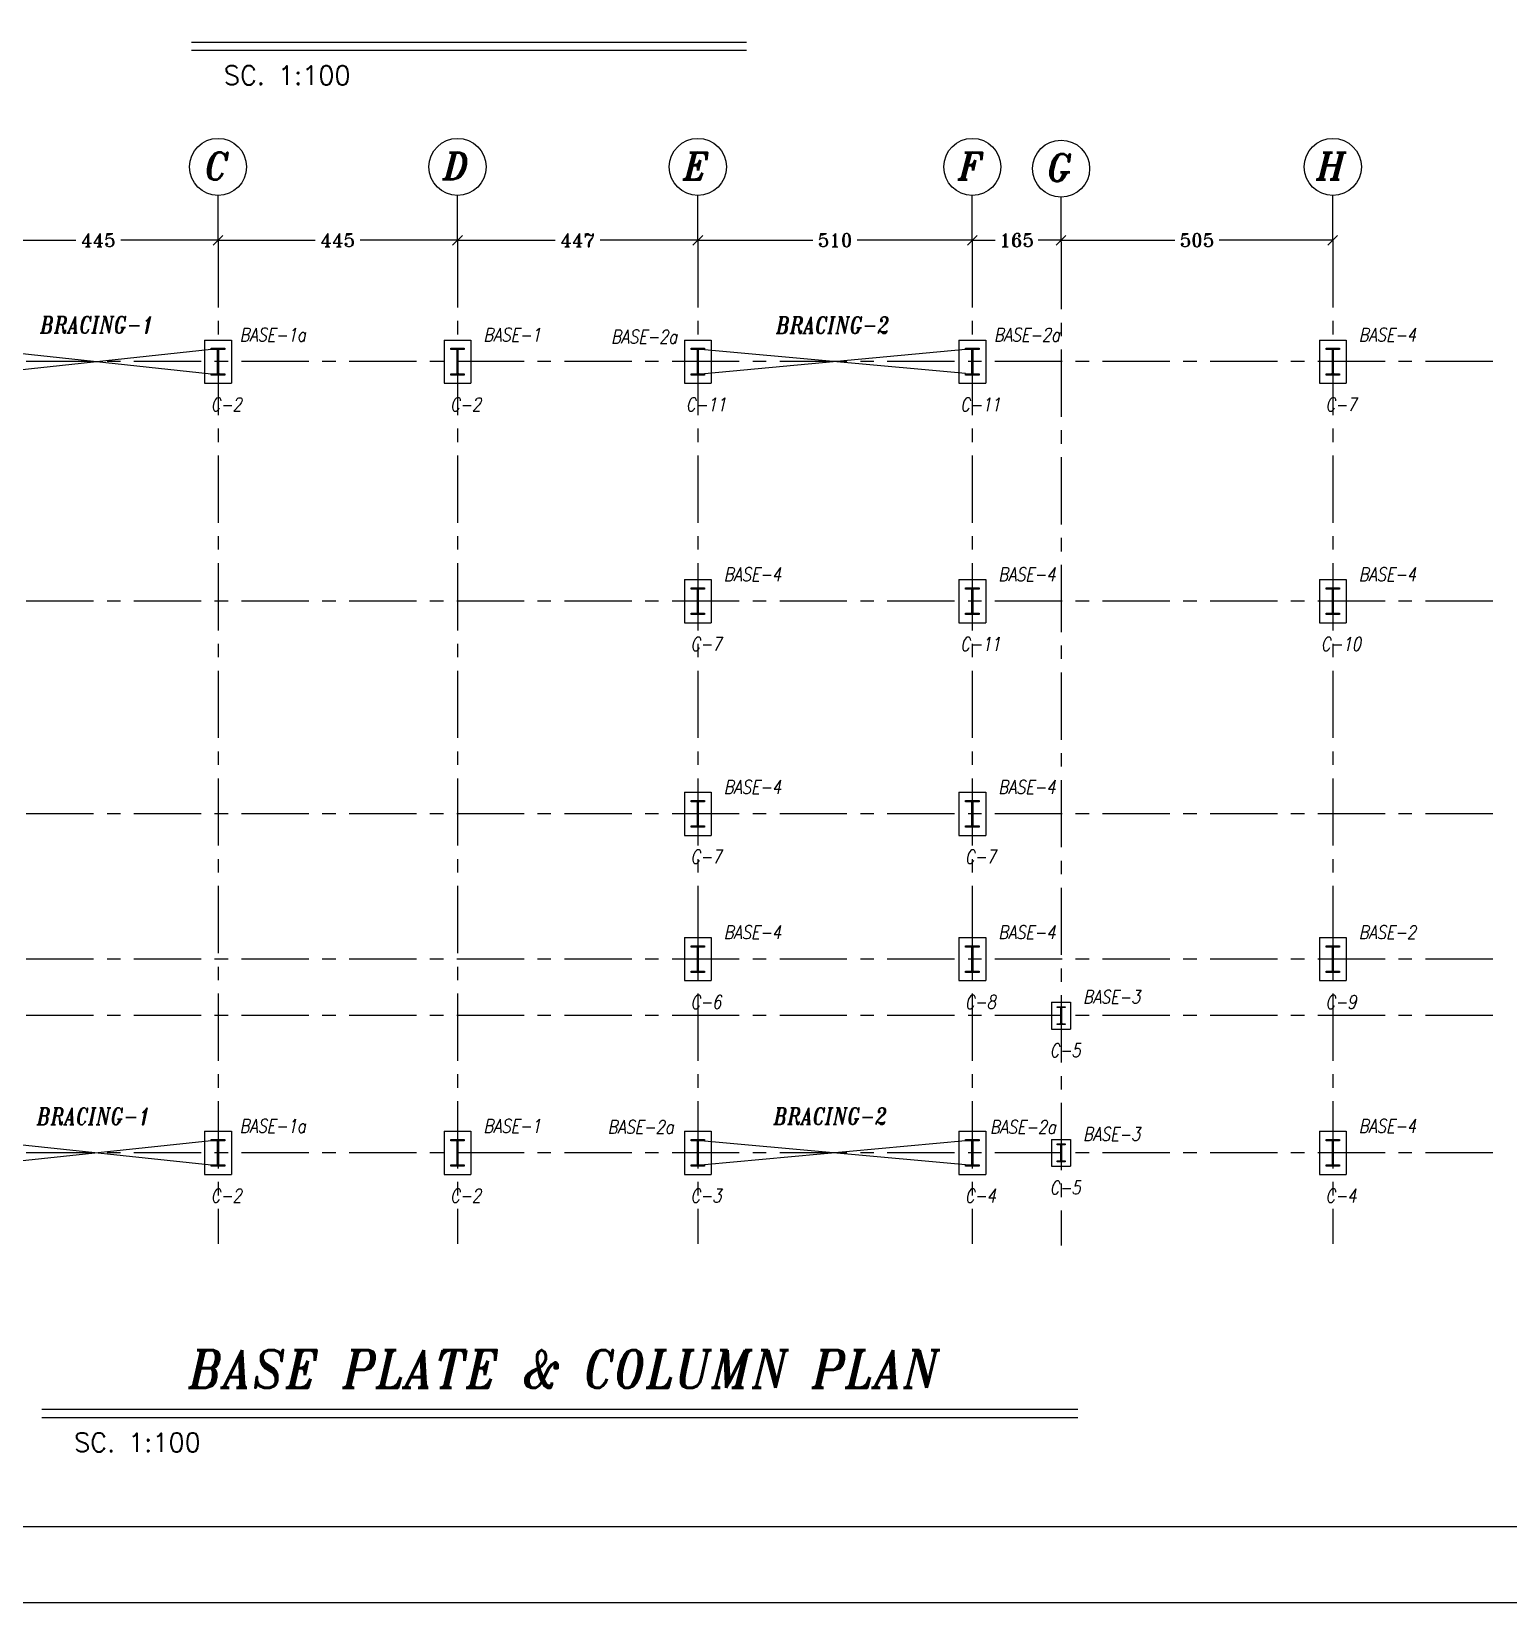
# Model space of a CAD drawing. Header units: inches. Extents: x 1387 to 2676, y -3005 to -2136.
# Drawn here: x 2513.84 to 2541.29, y -2345.12 to -2315.92 of the extents above; entities that cross this region are included whole.
import ezdxf
from ezdxf.enums import TextEntityAlignment as Align

# ---------------------------------------------------------------- set-up
doc = ezdxf.new("R2010")
doc.units = ezdxf.units.IN
doc.header["$MEASUREMENT"] = 0
doc.linetypes.add('CENTER', pattern=[2, 1.25, -0.25, 0.25, -0.25])
doc.linetypes.add('DASHDOTX2', pattern=[2, 1, -0.5, 0, -0.5])
for name, color, linetype in [('1', 1, 'Continuous'), ('3G', 3, 'Continuous'), ('4', 4, 'Continuous'), ('4C', 4, 'Continuous'), ('6M', 6, 'Continuous'), ('Ax', 1, 'DASHDOTX2'), ('AXE', 1, 'CENTER'), ('DIM', 8, 'Continuous'), ('lateral brace', 5, 'Continuous'), ('Layer4', 118, 'Continuous'), ('text1', 255, 'Continuous')]:
    doc.layers.add(name, color=color, linetype=linetype)
doc.styles.add('ITALICT', font='italict')
doc.styles.add('ROMANS', font='ROMANS')
doc.styles.add('ROMANT', font='romant')
doc.dimstyles.new('1-100r', dxfattribs={"dimscale": 0, "dimtxt": 0.25, "dimasz": 0.18, "dimexe": 0.18, "dimexo": 0.0625, "dimgap": 0.09, "dimtad": 0, "dimdec": 0, "dimlfac": 100, "dimzin": 0, "dimdsep": 46, "dimtxsty": 'ROMANT', "dimblk": 'OBLIQUE', "dimcen": 0.09, "dimclrd": 1, "dimclre": 1, "dimclrt": 2, "dimadec": 0, "dimazin": 0, "dimtfac": 1, "dimtdec": 0, "dimtofl": 0, "dimtmove": 2, "dimatfit": 3, "dimldrblk": 'OBLIQUE', "dimfxl": 0.18, "dimtolj": 1, "dimtzin": 0, "dimarcsym": 0})

# ---------------------------------------------------------------- blocks, each defined once
blk = doc.blocks.new('_Oblique')
at = {"color": 0, "linetype": 'ByBlock', "lineweight": -2}
blk.add_line((-0.5, -0.5), (0.5, 0.5), dxfattribs=at)
blk = doc.blocks.new('*D204')
at = {"layer": 'Defpoints', "color": 0, "ltscale": 0.05, "transparency": 16777216}
for p in [(2512.856, -2319.801), (2517.306, -2319.801), (2517.306, -2319.801)]:
    blk.add_point(p, dxfattribs=at)
at = {"layer": 'Layer4', "color": 1, "lineweight": -2, "ltscale": 0.05, "transparency": 16777216}
for p, q in [((2512.856, -2319.739), (2512.856, -2319.621)), ((2512.856, -2319.801), (2514.664, -2319.801)), ((2517.306, -2319.801), (2515.499, -2319.801)), ((2517.306, -2319.739), (2517.306, -2319.621))]:
    blk.add_line(p, q, dxfattribs=at)
at = {"layer": 'Layer4', "color": 1, "lineweight": -2, "ltscale": 0.05, "transparency": 16777216, "xscale": 0.18, "yscale": 0.18, "zscale": 0.18, "rotation": 180}
blk.add_blockref('_Oblique', (2512.856, -2319.801), dxfattribs=at)
at = {"layer": 'Layer4', "color": 1, "lineweight": -2, "ltscale": 0.05, "transparency": 16777216, "xscale": 0.18, "yscale": 0.18, "zscale": 0.18}
blk.add_blockref('_Oblique', (2517.306, -2319.801), dxfattribs=at)
at = {"layer": 'Layer4', "color": 2, "ltscale": 0.05, "transparency": 16777216, "insert": (2515.081, -2319.801), "char_height": 0.25, "attachment_point": 5, "style": 'ROMANT'}
blk.add_mtext('\\A1;445', dxfattribs=at)
blk = doc.blocks.new('*D205')
at = {"layer": 'Defpoints', "color": 0, "ltscale": 0.05, "transparency": 16777216}
for p in [(2517.306, -2319.801), (2521.756, -2319.801), (2521.756, -2319.801)]:
    blk.add_point(p, dxfattribs=at)
at = {"layer": 'Layer4', "color": 1, "lineweight": -2, "ltscale": 0.05, "transparency": 16777216}
for p, q in [((2517.306, -2319.739), (2517.306, -2319.621)), ((2517.306, -2319.801), (2519.114, -2319.801)), ((2521.756, -2319.801), (2519.949, -2319.801)), ((2521.756, -2319.739), (2521.756, -2319.621))]:
    blk.add_line(p, q, dxfattribs=at)
at = {"layer": 'Layer4', "color": 1, "lineweight": -2, "ltscale": 0.05, "transparency": 16777216, "xscale": 0.18, "yscale": 0.18, "zscale": 0.18, "rotation": 180}
blk.add_blockref('_Oblique', (2517.306, -2319.801), dxfattribs=at)
at = {"layer": 'Layer4', "color": 1, "lineweight": -2, "ltscale": 0.05, "transparency": 16777216, "xscale": 0.18, "yscale": 0.18, "zscale": 0.18}
blk.add_blockref('_Oblique', (2521.756, -2319.801), dxfattribs=at)
at = {"layer": 'Layer4', "color": 2, "ltscale": 0.05, "transparency": 16777216, "insert": (2519.531, -2319.801), "char_height": 0.25, "attachment_point": 5, "style": 'ROMANT'}
blk.add_mtext('\\A1;445', dxfattribs=at)
blk = doc.blocks.new('*D206')
at = {"layer": 'Defpoints', "color": 0, "ltscale": 0.05, "transparency": 16777216}
for p in [(2521.756, -2319.801), (2526.222, -2319.801), (2526.222, -2319.801)]:
    blk.add_point(p, dxfattribs=at)
at = {"layer": 'Layer4', "color": 1, "lineweight": -2, "ltscale": 0.05, "transparency": 16777216}
for p, q in [((2521.756, -2319.739), (2521.756, -2319.621)), ((2521.756, -2319.801), (2523.572, -2319.801)), ((2526.222, -2319.801), (2524.407, -2319.801)), ((2526.222, -2319.739), (2526.222, -2319.621))]:
    blk.add_line(p, q, dxfattribs=at)
at = {"layer": 'Layer4', "color": 1, "lineweight": -2, "ltscale": 0.05, "transparency": 16777216, "xscale": 0.18, "yscale": 0.18, "zscale": 0.18, "rotation": 180}
blk.add_blockref('_Oblique', (2521.756, -2319.801), dxfattribs=at)
at = {"layer": 'Layer4', "color": 1, "lineweight": -2, "ltscale": 0.05, "transparency": 16777216, "xscale": 0.18, "yscale": 0.18, "zscale": 0.18}
blk.add_blockref('_Oblique', (2526.222, -2319.801), dxfattribs=at)
at = {"layer": 'Layer4', "color": 2, "ltscale": 0.05, "transparency": 16777216, "insert": (2523.989, -2319.801), "char_height": 0.25, "attachment_point": 5, "style": 'ROMANT'}
blk.add_mtext('\\A1;447', dxfattribs=at)
blk = doc.blocks.new('*D201')
at = {"layer": 'Defpoints', "color": 0, "ltscale": 0.05, "transparency": 16777216}
for p in [(2526.222, -2319.801), (2531.322, -2319.801), (2531.322, -2319.801)]:
    blk.add_point(p, dxfattribs=at)
at = {"layer": 'Layer4', "color": 1, "lineweight": -2, "ltscale": 0.05, "transparency": 16777216}
for p, q in [((2526.222, -2319.739), (2526.222, -2319.621)), ((2526.222, -2319.801), (2528.361, -2319.801)), ((2531.322, -2319.801), (2529.184, -2319.801)), ((2531.322, -2319.739), (2531.322, -2319.621))]:
    blk.add_line(p, q, dxfattribs=at)
at = {"layer": 'Layer4', "color": 1, "lineweight": -2, "ltscale": 0.05, "transparency": 16777216, "xscale": 0.18, "yscale": 0.18, "zscale": 0.18, "rotation": 180}
blk.add_blockref('_Oblique', (2526.222, -2319.801), dxfattribs=at)
at = {"layer": 'Layer4', "color": 1, "lineweight": -2, "ltscale": 0.05, "transparency": 16777216, "xscale": 0.18, "yscale": 0.18, "zscale": 0.18}
blk.add_blockref('_Oblique', (2531.322, -2319.801), dxfattribs=at)
at = {"layer": 'Layer4', "color": 2, "ltscale": 0.05, "transparency": 16777216, "insert": (2528.772, -2319.801), "char_height": 0.25, "attachment_point": 5, "style": 'ROMANT'}
blk.add_mtext('\\A1;510', dxfattribs=at)
blk = doc.blocks.new('*D207')
at = {"layer": 'Defpoints', "color": 0, "ltscale": 0.05, "transparency": 16777216}
for p in [(2532.972, -2319.801), (2538.022, -2319.801), (2538.022, -2319.801)]:
    blk.add_point(p, dxfattribs=at)
at = {"layer": 'Layer4', "color": 1, "lineweight": -2, "ltscale": 0.05, "transparency": 16777216}
for p, q in [((2532.972, -2319.739), (2532.972, -2319.621)), ((2532.972, -2319.801), (2535.086, -2319.801)), ((2538.022, -2319.801), (2535.909, -2319.801)), ((2538.022, -2319.739), (2538.022, -2319.621))]:
    blk.add_line(p, q, dxfattribs=at)
at = {"layer": 'Layer4', "color": 1, "lineweight": -2, "ltscale": 0.05, "transparency": 16777216, "xscale": 0.18, "yscale": 0.18, "zscale": 0.18, "rotation": 180}
blk.add_blockref('_Oblique', (2532.972, -2319.801), dxfattribs=at)
at = {"layer": 'Layer4', "color": 1, "lineweight": -2, "ltscale": 0.05, "transparency": 16777216, "xscale": 0.18, "yscale": 0.18, "zscale": 0.18}
blk.add_blockref('_Oblique', (2538.022, -2319.801), dxfattribs=at)
at = {"layer": 'Layer4', "color": 2, "ltscale": 0.05, "transparency": 16777216, "insert": (2535.497, -2319.801), "char_height": 0.25, "attachment_point": 5, "style": 'ROMANT'}
blk.add_mtext('\\A1;505', dxfattribs=at)
blk = doc.blocks.new('*D200')
at = {"layer": 'Defpoints', "color": 0, "ltscale": 0.05, "transparency": 16777216}
for p in [(2531.322, -2319.801), (2531.322, -2319.801), (2532.972, -2319.833)]:
    blk.add_point(p, dxfattribs=at)
at = {"layer": 'Layer4', "color": 1, "lineweight": -2, "ltscale": 0.05, "transparency": 16777216}
for p, q in [((2531.322, -2319.739), (2531.322, -2319.621)), ((2531.322, -2319.801), (2531.748, -2319.801)), ((2532.972, -2319.801), (2532.547, -2319.801)), ((2532.972, -2319.771), (2532.972, -2319.621))]:
    blk.add_line(p, q, dxfattribs=at)
at = {"layer": 'Layer4', "color": 1, "lineweight": -2, "ltscale": 0.05, "transparency": 16777216, "xscale": 0.18, "yscale": 0.18, "zscale": 0.18, "rotation": 180}
blk.add_blockref('_Oblique', (2531.322, -2319.801), dxfattribs=at)
at = {"layer": 'Layer4', "color": 1, "lineweight": -2, "ltscale": 0.05, "transparency": 16777216, "xscale": 0.18, "yscale": 0.18, "zscale": 0.18}
blk.add_blockref('_Oblique', (2532.972, -2319.801), dxfattribs=at)
at = {"layer": 'Layer4', "color": 2, "ltscale": 0.05, "transparency": 16777216, "insert": (2532.147, -2319.801), "char_height": 0.25, "attachment_point": 5, "style": 'ROMANT'}
blk.add_mtext('\\A1;165', dxfattribs=at)

msp = doc.modelspace()

# ---------------------------------------------------------------- hatches: boundary and pattern name
for points in [[(2517.298874, -2321.831237), (2517.287398, -2321.831237, 0.414414444), (2517.298874, -2321.842722)], [(2517.313874, -2321.831237), (2517.32535, -2321.831237, -0.414414444), (2517.313874, -2321.842722)], [(2521.748874, -2321.831237), (2521.737398, -2321.831237, 0.414414444), (2521.748874, -2321.842722)], [(2521.763874, -2321.831237), (2521.77535, -2321.831237, -0.414414444), (2521.763874, -2321.842722)], [(2526.214876, -2321.831237), (2526.2034, -2321.831237, 0.414414444), (2526.214876, -2321.842722)], [(2526.229876, -2321.831237), (2526.241352, -2321.831237, -0.414414444), (2526.229876, -2321.842722)], [(2531.314876, -2321.831237), (2531.3034, -2321.831237, 0.414414444), (2531.314876, -2321.842722)], [(2531.329876, -2321.831237), (2531.341352, -2321.831237, -0.414414444), (2531.329876, -2321.842722)], [(2538.014876, -2321.831237), (2538.0034, -2321.831237, 0.414414444), (2538.014876, -2321.842722)], [(2538.029876, -2321.831237), (2538.041352, -2321.831237, -0.414414444), (2538.029876, -2321.842722)], [(2517.298874, -2322.281277), (2517.287398, -2322.281277, -0.414414444), (2517.298874, -2322.269793)], [(2517.313874, -2322.281277), (2517.32535, -2322.281277, 0.414414444), (2517.313874, -2322.269793)], [(2521.748874, -2322.281277), (2521.737398, -2322.281277, -0.414414444), (2521.748874, -2322.269793)], [(2521.763874, -2322.281277), (2521.77535, -2322.281277, 0.414414444), (2521.763874, -2322.269793)], [(2526.214876, -2322.281277), (2526.2034, -2322.281277, -0.414414444), (2526.214876, -2322.269793)], [(2526.229876, -2322.281277), (2526.241352, -2322.281277, 0.414414444), (2526.229876, -2322.269793)], [(2531.314876, -2322.281277), (2531.3034, -2322.281277, -0.414414444), (2531.314876, -2322.269793)], [(2531.329876, -2322.281277), (2531.341352, -2322.281277, 0.414414444), (2531.329876, -2322.269793)], [(2538.014876, -2322.281277), (2538.0034, -2322.281277, -0.414414444), (2538.014876, -2322.269793)], [(2538.029876, -2322.281277), (2538.041352, -2322.281277, 0.414414444), (2538.029876, -2322.269793)], [(2526.214876, -2326.283596), (2526.2034, -2326.283596, 0.414414444), (2526.214876, -2326.29508)], [(2526.229876, -2326.283596), (2526.241352, -2326.283596, -0.414414444), (2526.229876, -2326.29508)], [(2531.314876, -2326.283596), (2531.3034, -2326.283596, 0.414414444), (2531.314876, -2326.29508)], [(2531.329876, -2326.283596), (2531.341352, -2326.283596, -0.414414444), (2531.329876, -2326.29508)], [(2538.014876, -2326.283596), (2538.0034, -2326.283596, 0.414414444), (2538.014876, -2326.29508)], [(2538.029876, -2326.283596), (2538.041352, -2326.283596, -0.414414444), (2538.029876, -2326.29508)], [(2526.214876, -2326.733635), (2526.2034, -2326.733635, -0.414414444), (2526.214876, -2326.722151)], [(2526.229876, -2326.733635), (2526.241352, -2326.733635, 0.414414444), (2526.229876, -2326.722151)], [(2531.314876, -2326.733635), (2531.3034, -2326.733635, -0.414414444), (2531.314876, -2326.722151)], [(2531.329876, -2326.733635), (2531.341352, -2326.733635, 0.414414444), (2531.329876, -2326.722151)], [(2538.014876, -2326.733635), (2538.0034, -2326.733635, -0.414414444), (2538.014876, -2326.722151)], [(2538.029876, -2326.733635), (2538.041352, -2326.733635, 0.414414444), (2538.029876, -2326.722151)], [(2526.214876, -2330.235954), (2526.2034, -2330.235954, 0.414414444), (2526.214876, -2330.247438)], [(2526.229876, -2330.235954), (2526.241352, -2330.235954, -0.414414444), (2526.229876, -2330.247438)], [(2531.314876, -2330.235954), (2531.3034, -2330.235954, 0.414414444), (2531.314876, -2330.247438)], [(2531.329876, -2330.235954), (2531.341352, -2330.235954, -0.414414444), (2531.329876, -2330.247438)], [(2526.214876, -2330.685994), (2526.2034, -2330.685994, -0.414414444), (2526.214876, -2330.67451)], [(2526.229876, -2330.685994), (2526.241352, -2330.685994, 0.414414444), (2526.229876, -2330.67451)], [(2531.314876, -2330.685994), (2531.3034, -2330.685994, -0.414414444), (2531.314876, -2330.67451)], [(2531.329876, -2330.685994), (2531.341352, -2330.685994, 0.414414444), (2531.329876, -2330.67451)], [(2526.214876, -2332.935954), (2526.2034, -2332.935954, 0.414414444), (2526.214876, -2332.947438)], [(2526.229876, -2332.935954), (2526.241352, -2332.935954, -0.414414444), (2526.229876, -2332.947438)], [(2531.314876, -2332.935954), (2531.3034, -2332.935954, 0.414414444), (2531.314876, -2332.947438)], [(2531.329876, -2332.935954), (2531.341352, -2332.935954, -0.414414444), (2531.329876, -2332.947438)], [(2538.014876, -2332.935954), (2538.0034, -2332.935954, 0.414414444), (2538.014876, -2332.947438)], [(2538.029876, -2332.935954), (2538.041352, -2332.935954, -0.414414444), (2538.029876, -2332.947438)], [(2526.214876, -2333.385994), (2526.2034, -2333.385994, -0.414414444), (2526.214876, -2333.37451)], [(2526.229876, -2333.385994), (2526.241352, -2333.385994, 0.414414444), (2526.229876, -2333.37451)], [(2531.314876, -2333.385994), (2531.3034, -2333.385994, -0.414414444), (2531.314876, -2333.37451)], [(2531.329876, -2333.385994), (2531.341352, -2333.385994, 0.414414444), (2531.329876, -2333.37451)], [(2538.014876, -2333.385994), (2538.0034, -2333.385994, -0.414414444), (2538.014876, -2333.37451)], [(2538.029876, -2333.385994), (2538.041352, -2333.385994, 0.414414444), (2538.029876, -2333.37451)], [(2532.964876, -2334.060954), (2532.9534, -2334.060954, 0.414414444), (2532.964876, -2334.072438)], [(2532.979876, -2334.060954), (2532.991352, -2334.060954, -0.414414444), (2532.979876, -2334.072438)], [(2532.964876, -2334.360994), (2532.9534, -2334.360994, -0.414414444), (2532.964876, -2334.34951)], [(2532.979876, -2334.360994), (2532.991352, -2334.360994, 0.414414444), (2532.979876, -2334.34951)], [(2517.298874, -2336.535954), (2517.287398, -2336.535954, 0.414414444), (2517.298874, -2336.547438)], [(2517.313874, -2336.535954), (2517.32535, -2336.535954, -0.414414444), (2517.313874, -2336.547438)], [(2521.748874, -2336.535954), (2521.737398, -2336.535954, 0.414414444), (2521.748874, -2336.547438)], [(2521.763874, -2336.535954), (2521.77535, -2336.535954, -0.414414444), (2521.763874, -2336.547438)], [(2526.214876, -2336.535954), (2526.2034, -2336.535954, 0.414414444), (2526.214876, -2336.547438)], [(2526.229876, -2336.535954), (2526.241352, -2336.535954, -0.414414444), (2526.229876, -2336.547438)], [(2531.314876, -2336.535954), (2531.3034, -2336.535954, 0.414414444), (2531.314876, -2336.547438)], [(2531.329876, -2336.535954), (2531.341352, -2336.535954, -0.414414444), (2531.329876, -2336.547438)], [(2532.964876, -2336.610954), (2532.9534, -2336.610954, 0.414414444), (2532.964876, -2336.622438)], [(2532.979876, -2336.610954), (2532.991352, -2336.610954, -0.414414444), (2532.979876, -2336.622438)], [(2538.014876, -2336.535954), (2538.0034, -2336.535954, 0.414414444), (2538.014876, -2336.547438)], [(2538.029876, -2336.535954), (2538.041352, -2336.535954, -0.414414444), (2538.029876, -2336.547438)], [(2517.298874, -2336.985994), (2517.287398, -2336.985994, -0.414414444), (2517.298874, -2336.97451)], [(2517.313874, -2336.985994), (2517.32535, -2336.985994, 0.414414444), (2517.313874, -2336.97451)], [(2521.748874, -2336.985994), (2521.737398, -2336.985994, -0.414414444), (2521.748874, -2336.97451)], [(2521.763874, -2336.985994), (2521.77535, -2336.985994, 0.414414444), (2521.763874, -2336.97451)], [(2526.214876, -2336.985994), (2526.2034, -2336.985994, -0.414414444), (2526.214876, -2336.97451)], [(2526.229876, -2336.985994), (2526.241352, -2336.985994, 0.414414444), (2526.229876, -2336.97451)], [(2531.314876, -2336.985994), (2531.3034, -2336.985994, -0.414414444), (2531.314876, -2336.97451)], [(2531.329876, -2336.985994), (2531.341352, -2336.985994, 0.414414444), (2531.329876, -2336.97451)], [(2532.964876, -2336.910994), (2532.9534, -2336.910994, -0.414414444), (2532.964876, -2336.89951)], [(2532.979876, -2336.910994), (2532.991352, -2336.910994, 0.414414444), (2532.979876, -2336.89951)], [(2538.014876, -2336.985994), (2538.0034, -2336.985994, -0.414414444), (2538.014876, -2336.97451)], [(2538.029876, -2336.985994), (2538.041352, -2336.985994, 0.414414444), (2538.029876, -2336.97451)]]:
    msp.add_hatch(color=1).paths.add_polyline_path(points)

# ---------------------------------------------------------------- linework, layer by layer
at = {"layer": '1'}
msp.add_lwpolyline([(2501.376004, -2343.703033), (2582.644355, -2343.703033), (2582.644355, -2287.070036), (2501.376004, -2287.070036)], close=True, dxfattribs=at)
for centre in [(2517.306374, -2318.438575), (2521.756374, -2318.438575), (2526.222376, -2318.438575), (2531.322376, -2318.438575), (2532.972376, -2318.470231), (2538.022376, -2318.438575)]:
    msp.add_circle(centre, 0.53, dxfattribs=at)
at = {"layer": '3G', "linetype": 'ByBlock'}
for p, q in [((2516.814559, -2316.270435, 0), (2527.123848, -2316.270435, 0)), ((2514.030457, -2341.676637, 0), (2533.284485, -2341.676637, 0))]:
    msp.add_line(p, q, dxfattribs=at)
at = {"layer": '3G'}
for p, q in [((2516.82738, -2316.270435, 0), (2527.123848, -2316.270435, 0)), ((2517.056374, -2321.656237), (2517.056374, -2322.456237)), ((2517.056374, -2321.656237), (2517.556374, -2321.656237)), ((2517.556374, -2321.656237), (2517.556374, -2322.456237)), ((2521.506374, -2321.656237), (2521.506374, -2322.456237)), ((2521.506374, -2321.656237), (2522.006374, -2321.656237)), ((2522.006374, -2321.656237), (2522.006374, -2322.456237)), ((2525.972376, -2321.656237), (2525.972376, -2322.456237)), ((2525.972376, -2321.656237), (2526.472376, -2321.656237)), ((2526.472376, -2321.656237), (2526.472376, -2322.456237)), ((2531.072376, -2321.656237), (2531.072376, -2322.456237)), ((2531.072376, -2321.656237), (2531.572376, -2321.656237)), ((2531.572376, -2321.656237), (2531.572376, -2322.456237)), ((2537.772376, -2321.656237), (2537.772376, -2322.456237)), ((2537.772376, -2321.656237), (2538.272376, -2321.656237)), ((2538.272376, -2321.656237), (2538.272376, -2322.456237)), ((2517.056374, -2322.456237), (2517.556374, -2322.456237)), ((2521.506374, -2322.456237), (2522.006374, -2322.456237)), ((2525.972376, -2322.456237), (2526.472376, -2322.456237)), ((2531.072376, -2322.456237), (2531.572376, -2322.456237)), ((2537.772376, -2322.456237), (2538.272376, -2322.456237)), ((2525.972376, -2326.108596), (2525.972376, -2326.908596)), ((2525.972376, -2326.108596), (2526.472376, -2326.108596)), ((2526.472376, -2326.108596), (2526.472376, -2326.908596)), ((2531.072376, -2326.108596), (2531.072376, -2326.908596)), ((2531.072376, -2326.108596), (2531.572376, -2326.108596)), ((2531.572376, -2326.108596), (2531.572376, -2326.908596)), ((2537.772376, -2326.108596), (2537.772376, -2326.908596)), ((2537.772376, -2326.108596), (2538.272376, -2326.108596)), ((2538.272376, -2326.108596), (2538.272376, -2326.908596)), ((2525.972376, -2326.908596), (2526.472376, -2326.908596)), ((2531.072376, -2326.908596), (2531.572376, -2326.908596)), ((2537.772376, -2326.908596), (2538.272376, -2326.908596)), ((2525.972376, -2330.060954), (2525.972376, -2330.860954)), ((2525.972376, -2330.060954), (2526.472376, -2330.060954)), ((2526.472376, -2330.060954), (2526.472376, -2330.860954)), ((2531.072376, -2330.060954), (2531.072376, -2330.860954)), ((2531.072376, -2330.060954), (2531.572376, -2330.060954)), ((2531.572376, -2330.060954), (2531.572376, -2330.860954)), ((2525.972376, -2330.860954), (2526.472376, -2330.860954)), ((2531.072376, -2330.860954), (2531.572376, -2330.860954)), ((2525.972376, -2332.760954), (2525.972376, -2333.560954)), ((2525.972376, -2332.760954), (2526.472376, -2332.760954)), ((2526.472376, -2332.760954), (2526.472376, -2333.560954)), ((2531.072376, -2332.760954), (2531.072376, -2333.560954)), ((2531.072376, -2332.760954), (2531.572376, -2332.760954)), ((2531.572376, -2332.760954), (2531.572376, -2333.560954)), ((2537.772376, -2332.760954), (2537.772376, -2333.560954)), ((2537.772376, -2332.760954), (2538.272376, -2332.760954)), ((2538.272376, -2332.760954), (2538.272376, -2333.560954)), ((2525.972376, -2333.560954), (2526.472376, -2333.560954)), ((2531.072376, -2333.560954), (2531.572376, -2333.560954)), ((2537.772376, -2333.560954), (2538.272376, -2333.560954)), ((2532.797376, -2333.960954), (2532.797376, -2334.460954)), ((2532.797376, -2333.960954), (2533.147376, -2333.960954)), ((2533.147376, -2333.960954), (2533.147376, -2334.460954)), ((2532.797376, -2334.460954), (2533.147376, -2334.460954)), ((2517.056374, -2336.360954), (2517.056374, -2337.160954)), ((2517.056374, -2336.360954), (2517.556374, -2336.360954)), ((2517.556374, -2336.360954), (2517.556374, -2337.160954)), ((2521.506374, -2336.360954), (2521.506374, -2337.160954)), ((2521.506374, -2336.360954), (2522.006374, -2336.360954)), ((2522.006374, -2336.360954), (2522.006374, -2337.160954)), ((2525.972376, -2336.360954), (2525.972376, -2337.160954)), ((2525.972376, -2336.360954), (2526.472376, -2336.360954)), ((2526.472376, -2336.360954), (2526.472376, -2337.160954)), ((2531.072376, -2336.360954), (2531.072376, -2337.160954)), ((2531.072376, -2336.360954), (2531.572376, -2336.360954)), ((2531.572376, -2336.360954), (2531.572376, -2337.160954)), ((2537.772376, -2336.360954), (2537.772376, -2337.160954)), ((2537.772376, -2336.360954), (2538.272376, -2336.360954)), ((2538.272376, -2336.360954), (2538.272376, -2337.160954)), ((2532.797376, -2336.510954), (2532.797376, -2337.010954)), ((2532.797376, -2336.510954), (2533.147376, -2336.510954)), ((2533.147376, -2336.510954), (2533.147376, -2337.010954)), ((2532.797376, -2337.010954), (2533.147376, -2337.010954)), ((2517.056374, -2337.160954), (2517.556374, -2337.160954)), ((2521.506374, -2337.160954), (2522.006374, -2337.160954)), ((2525.972376, -2337.160954), (2526.472376, -2337.160954)), ((2531.072376, -2337.160954), (2531.572376, -2337.160954)), ((2537.772376, -2337.160954), (2538.272376, -2337.160954)), ((2514.043278, -2341.676637, 0), (2533.284485, -2341.676637, 0))]:
    msp.add_line(p, q, dxfattribs=at)
for points in [[(2517.181374, -2322.306237), (2517.181374, -2322.281237), (2517.298874, -2322.281237), (2517.298874, -2321.831237), (2517.181374, -2321.831237), (2517.181374, -2321.806237), (2517.431374, -2321.806237), (2517.431374, -2321.831237), (2517.313874, -2321.831237), (2517.313874, -2322.281237), (2517.431374, -2322.281237), (2517.431374, -2322.306237)], [(2521.631374, -2322.306237), (2521.631374, -2322.281237), (2521.748874, -2322.281237), (2521.748874, -2321.831237), (2521.631374, -2321.831237), (2521.631374, -2321.806237), (2521.881374, -2321.806237), (2521.881374, -2321.831237), (2521.763874, -2321.831237), (2521.763874, -2322.281237), (2521.881374, -2322.281237), (2521.881374, -2322.306237)], [(2526.097376, -2322.306237), (2526.097376, -2322.281237), (2526.214876, -2322.281237), (2526.214876, -2321.831237), (2526.097376, -2321.831237), (2526.097376, -2321.806237), (2526.347376, -2321.806237), (2526.347376, -2321.831237), (2526.229876, -2321.831237), (2526.229876, -2322.281237), (2526.347376, -2322.281237), (2526.347376, -2322.306237)], [(2531.197376, -2322.306237), (2531.197376, -2322.281237), (2531.314876, -2322.281237), (2531.314876, -2321.831237), (2531.197376, -2321.831237), (2531.197376, -2321.806237), (2531.447376, -2321.806237), (2531.447376, -2321.831237), (2531.329876, -2321.831237), (2531.329876, -2322.281237), (2531.447376, -2322.281237), (2531.447376, -2322.306237)], [(2537.897376, -2322.306237), (2537.897376, -2322.281237), (2538.014876, -2322.281237), (2538.014876, -2321.831237), (2537.897376, -2321.831237), (2537.897376, -2321.806237), (2538.147376, -2321.806237), (2538.147376, -2321.831237), (2538.029876, -2321.831237), (2538.029876, -2322.281237), (2538.147376, -2322.281237), (2538.147376, -2322.306237)], [(2526.097376, -2326.758596), (2526.097376, -2326.733596), (2526.214876, -2326.733596), (2526.214876, -2326.283596), (2526.097376, -2326.283596), (2526.097376, -2326.258596), (2526.347376, -2326.258596), (2526.347376, -2326.283596), (2526.229876, -2326.283596), (2526.229876, -2326.733596), (2526.347376, -2326.733596), (2526.347376, -2326.758596)], [(2531.197376, -2326.758596), (2531.197376, -2326.733596), (2531.314876, -2326.733596), (2531.314876, -2326.283596), (2531.197376, -2326.283596), (2531.197376, -2326.258596), (2531.447376, -2326.258596), (2531.447376, -2326.283596), (2531.329876, -2326.283596), (2531.329876, -2326.733596), (2531.447376, -2326.733596), (2531.447376, -2326.758596)], [(2537.897376, -2326.758596), (2537.897376, -2326.733596), (2538.014876, -2326.733596), (2538.014876, -2326.283596), (2537.897376, -2326.283596), (2537.897376, -2326.258596), (2538.147376, -2326.258596), (2538.147376, -2326.283596), (2538.029876, -2326.283596), (2538.029876, -2326.733596), (2538.147376, -2326.733596), (2538.147376, -2326.758596)], [(2526.097376, -2330.710954), (2526.097376, -2330.685954), (2526.214876, -2330.685954), (2526.214876, -2330.235954), (2526.097376, -2330.235954), (2526.097376, -2330.210954), (2526.347376, -2330.210954), (2526.347376, -2330.235954), (2526.229876, -2330.235954), (2526.229876, -2330.685954), (2526.347376, -2330.685954), (2526.347376, -2330.710954)], [(2531.197376, -2330.710954), (2531.197376, -2330.685954), (2531.314876, -2330.685954), (2531.314876, -2330.235954), (2531.197376, -2330.235954), (2531.197376, -2330.210954), (2531.447376, -2330.210954), (2531.447376, -2330.235954), (2531.329876, -2330.235954), (2531.329876, -2330.685954), (2531.447376, -2330.685954), (2531.447376, -2330.710954)], [(2526.097376, -2333.410954), (2526.097376, -2333.385954), (2526.214876, -2333.385954), (2526.214876, -2332.935954), (2526.097376, -2332.935954), (2526.097376, -2332.910954), (2526.347376, -2332.910954), (2526.347376, -2332.935954), (2526.229876, -2332.935954), (2526.229876, -2333.385954), (2526.347376, -2333.385954), (2526.347376, -2333.410954)], [(2531.197376, -2333.410954), (2531.197376, -2333.385954), (2531.314876, -2333.385954), (2531.314876, -2332.935954), (2531.197376, -2332.935954), (2531.197376, -2332.910954), (2531.447376, -2332.910954), (2531.447376, -2332.935954), (2531.329876, -2332.935954), (2531.329876, -2333.385954), (2531.447376, -2333.385954), (2531.447376, -2333.410954)], [(2537.897376, -2333.410954), (2537.897376, -2333.385954), (2538.014876, -2333.385954), (2538.014876, -2332.935954), (2537.897376, -2332.935954), (2537.897376, -2332.910954), (2538.147376, -2332.910954), (2538.147376, -2332.935954), (2538.029876, -2332.935954), (2538.029876, -2333.385954), (2538.147376, -2333.385954), (2538.147376, -2333.410954)], [(2532.897376, -2334.375954), (2532.897376, -2334.360954), (2532.964876, -2334.360954), (2532.964876, -2334.060954), (2532.897376, -2334.060954), (2532.897376, -2334.045954), (2533.047376, -2334.045954), (2533.047376, -2334.060954), (2532.979876, -2334.060954), (2532.979876, -2334.360954), (2533.047376, -2334.360954), (2533.047376, -2334.375954)], [(2517.181374, -2337.010954), (2517.181374, -2336.985954), (2517.298874, -2336.985954), (2517.298874, -2336.535954), (2517.181374, -2336.535954), (2517.181374, -2336.510954), (2517.431374, -2336.510954), (2517.431374, -2336.535954), (2517.313874, -2336.535954), (2517.313874, -2336.985954), (2517.431374, -2336.985954), (2517.431374, -2337.010954)], [(2521.631374, -2337.010954), (2521.631374, -2336.985954), (2521.748874, -2336.985954), (2521.748874, -2336.535954), (2521.631374, -2336.535954), (2521.631374, -2336.510954), (2521.881374, -2336.510954), (2521.881374, -2336.535954), (2521.763874, -2336.535954), (2521.763874, -2336.985954), (2521.881374, -2336.985954), (2521.881374, -2337.010954)], [(2526.097376, -2337.010954), (2526.097376, -2336.985954), (2526.214876, -2336.985954), (2526.214876, -2336.535954), (2526.097376, -2336.535954), (2526.097376, -2336.510954), (2526.347376, -2336.510954), (2526.347376, -2336.535954), (2526.229876, -2336.535954), (2526.229876, -2336.985954), (2526.347376, -2336.985954), (2526.347376, -2337.010954)], [(2531.197376, -2337.010954), (2531.197376, -2336.985954), (2531.314876, -2336.985954), (2531.314876, -2336.535954), (2531.197376, -2336.535954), (2531.197376, -2336.510954), (2531.447376, -2336.510954), (2531.447376, -2336.535954), (2531.329876, -2336.535954), (2531.329876, -2336.985954), (2531.447376, -2336.985954), (2531.447376, -2337.010954)], [(2532.897376, -2336.925954), (2532.897376, -2336.910954), (2532.964876, -2336.910954), (2532.964876, -2336.610954), (2532.897376, -2336.610954), (2532.897376, -2336.595954), (2533.047376, -2336.595954), (2533.047376, -2336.610954), (2532.979876, -2336.610954), (2532.979876, -2336.910954), (2533.047376, -2336.910954), (2533.047376, -2336.925954)], [(2537.897376, -2337.010954), (2537.897376, -2336.985954), (2538.014876, -2336.985954), (2538.014876, -2336.535954), (2537.897376, -2336.535954), (2537.897376, -2336.510954), (2538.147376, -2336.510954), (2538.147376, -2336.535954), (2538.029876, -2336.535954), (2538.029876, -2336.985954), (2538.147376, -2336.985954), (2538.147376, -2337.010954)]]:
    msp.add_lwpolyline(points, close=True, dxfattribs=at)
for centre, start, end in [((2517.298874, -2321.831245), 180.1579269, 270.1579269), ((2517.313874, -2321.831245), 269.8420731, 359.8420731), ((2517.313874, -2321.831245), 269.8420731, 359.8420731), ((2521.748874, -2321.831245), 180.1579269, 270.1579269), ((2521.763874, -2321.831245), 269.8420731, 359.8420731), ((2521.763874, -2321.831245), 269.8420731, 359.8420731), ((2526.214876, -2321.831245), 180.1579269, 270.1579269), ((2526.229876, -2321.831245), 269.8420731, 359.8420731), ((2526.229876, -2321.831245), 269.8420731, 359.8420731), ((2531.314876, -2321.831245), 180.1579269, 270.1579269), ((2531.329876, -2321.831245), 269.8420731, 359.8420731), ((2531.329876, -2321.831245), 269.8420731, 359.8420731), ((2538.014876, -2321.831245), 180.1579269, 270.1579269), ((2538.029876, -2321.831245), 269.8420731, 359.8420731), ((2538.029876, -2321.831245), 269.8420731, 359.8420731), ((2517.298874, -2322.281269), 89.8420731, 179.8420731), ((2517.298874, -2322.281269), 89.8420731, 179.8420731), ((2517.313874, -2322.281269), 0.1579269, 90.1579269), ((2517.313874, -2322.281269), 0.1579269, 90.1579269), ((2517.313874, -2322.281269), 0.1579269, 90.1579269), ((2521.748874, -2322.281269), 89.8420731, 179.8420731), ((2521.748874, -2322.281269), 89.8420731, 179.8420731), ((2521.763874, -2322.281269), 0.1579269, 90.1579269), ((2521.763874, -2322.281269), 0.1579269, 90.1579269), ((2521.763874, -2322.281269), 0.1579269, 90.1579269), ((2526.214876, -2322.281269), 89.8420731, 179.8420731), ((2526.214876, -2322.281269), 89.8420731, 179.8420731), ((2526.229876, -2322.281269), 0.1579269, 90.1579269), ((2526.229876, -2322.281269), 0.1579269, 90.1579269), ((2526.229876, -2322.281269), 0.1579269, 90.1579269), ((2531.314876, -2322.281269), 89.8420731, 179.8420731), ((2531.314876, -2322.281269), 89.8420731, 179.8420731), ((2531.329876, -2322.281269), 0.1579269, 90.1579269), ((2531.329876, -2322.281269), 0.1579269, 90.1579269), ((2531.329876, -2322.281269), 0.1579269, 90.1579269), ((2538.014876, -2322.281269), 89.8420731, 179.8420731), ((2538.014876, -2322.281269), 89.8420731, 179.8420731), ((2538.029876, -2322.281269), 0.1579269, 90.1579269), ((2538.029876, -2322.281269), 0.1579269, 90.1579269), ((2538.029876, -2322.281269), 0.1579269, 90.1579269), ((2526.214876, -2326.283604), 180.1579269, 270.1579269), ((2526.229876, -2326.283604), 269.8420731, 359.8420731), ((2526.229876, -2326.283604), 269.8420731, 359.8420731), ((2531.314876, -2326.283604), 180.1579269, 270.1579269), ((2531.329876, -2326.283604), 269.8420731, 359.8420731), ((2531.329876, -2326.283604), 269.8420731, 359.8420731), ((2538.014876, -2326.283604), 180.1579269, 270.1579269), ((2538.029876, -2326.283604), 269.8420731, 359.8420731), ((2538.029876, -2326.283604), 269.8420731, 359.8420731), ((2526.214876, -2326.733627), 89.8420731, 179.8420731), ((2526.214876, -2326.733627), 89.8420731, 179.8420731), ((2526.229876, -2326.733627), 0.1579269, 90.1579269), ((2526.229876, -2326.733627), 0.1579269, 90.1579269), ((2526.229876, -2326.733627), 0.1579269, 90.1579269), ((2531.314876, -2326.733627), 89.8420731, 179.8420731), ((2531.314876, -2326.733627), 89.8420731, 179.8420731), ((2531.329876, -2326.733627), 0.1579269, 90.1579269), ((2531.329876, -2326.733627), 0.1579269, 90.1579269), ((2531.329876, -2326.733627), 0.1579269, 90.1579269), ((2538.014876, -2326.733627), 89.8420731, 179.8420731), ((2538.014876, -2326.733627), 89.8420731, 179.8420731), ((2538.029876, -2326.733627), 0.1579269, 90.1579269), ((2538.029876, -2326.733627), 0.1579269, 90.1579269), ((2538.029876, -2326.733627), 0.1579269, 90.1579269), ((2526.214876, -2330.235962), 180.1579269, 270.1579269), ((2526.229876, -2330.235962), 269.8420731, 359.8420731), ((2526.229876, -2330.235962), 269.8420731, 359.8420731), ((2531.314876, -2330.235962), 180.1579269, 270.1579269), ((2531.329876, -2330.235962), 269.8420731, 359.8420731), ((2531.329876, -2330.235962), 269.8420731, 359.8420731), ((2526.214876, -2330.685986), 89.8420731, 179.8420731), ((2526.214876, -2330.685986), 89.8420731, 179.8420731), ((2526.229876, -2330.685986), 0.1579269, 90.1579269), ((2526.229876, -2330.685986), 0.1579269, 90.1579269), ((2526.229876, -2330.685986), 0.1579269, 90.1579269), ((2531.314876, -2330.685986), 89.8420731, 179.8420731), ((2531.314876, -2330.685986), 89.8420731, 179.8420731), ((2531.329876, -2330.685986), 0.1579269, 90.1579269), ((2531.329876, -2330.685986), 0.1579269, 90.1579269), ((2531.329876, -2330.685986), 0.1579269, 90.1579269), ((2526.214876, -2332.935962), 180.1579269, 270.1579269), ((2526.229876, -2332.935962), 269.8420731, 359.8420731), ((2526.229876, -2332.935962), 269.8420731, 359.8420731), ((2531.314876, -2332.935962), 180.1579269, 270.1579269), ((2531.329876, -2332.935962), 269.8420731, 359.8420731), ((2531.329876, -2332.935962), 269.8420731, 359.8420731), ((2538.014876, -2332.935962), 180.1579269, 270.1579269), ((2538.029876, -2332.935962), 269.8420731, 359.8420731), ((2538.029876, -2332.935962), 269.8420731, 359.8420731), ((2526.214876, -2333.385986), 89.8420731, 179.8420731), ((2526.214876, -2333.385986), 89.8420731, 179.8420731), ((2526.229876, -2333.385986), 0.1579269, 90.1579269), ((2526.229876, -2333.385986), 0.1579269, 90.1579269), ((2526.229876, -2333.385986), 0.1579269, 90.1579269), ((2531.314876, -2333.385986), 89.8420731, 179.8420731), ((2531.314876, -2333.385986), 89.8420731, 179.8420731), ((2531.329876, -2333.385986), 0.1579269, 90.1579269), ((2531.329876, -2333.385986), 0.1579269, 90.1579269), ((2531.329876, -2333.385986), 0.1579269, 90.1579269), ((2538.014876, -2333.385986), 89.8420731, 179.8420731), ((2538.014876, -2333.385986), 89.8420731, 179.8420731), ((2538.029876, -2333.385986), 0.1579269, 90.1579269), ((2538.029876, -2333.385986), 0.1579269, 90.1579269), ((2538.029876, -2333.385986), 0.1579269, 90.1579269), ((2532.964876, -2334.060962), 180.1579269, 270.1579269), ((2532.979876, -2334.060962), 269.8420731, 359.8420731), ((2532.979876, -2334.060962), 269.8420731, 359.8420731), ((2532.964876, -2334.360986), 89.8420731, 179.8420731), ((2532.964876, -2334.360986), 89.8420731, 179.8420731), ((2532.979876, -2334.360986), 0.1579269, 90.1579269), ((2532.979876, -2334.360986), 0.1579269, 90.1579269), ((2532.979876, -2334.360986), 0.1579269, 90.1579269), ((2517.298874, -2336.535962), 180.1579269, 270.1579269), ((2517.313874, -2336.535962), 269.8420731, 359.8420731), ((2517.313874, -2336.535962), 269.8420731, 359.8420731), ((2521.748874, -2336.535962), 180.1579269, 270.1579269), ((2521.763874, -2336.535962), 269.8420731, 359.8420731), ((2521.763874, -2336.535962), 269.8420731, 359.8420731), ((2526.214876, -2336.535962), 180.1579269, 270.1579269), ((2526.229876, -2336.535962), 269.8420731, 359.8420731), ((2526.229876, -2336.535962), 269.8420731, 359.8420731), ((2531.314876, -2336.535962), 180.1579269, 270.1579269), ((2531.329876, -2336.535962), 269.8420731, 359.8420731), ((2531.329876, -2336.535962), 269.8420731, 359.8420731), ((2532.964876, -2336.610962), 180.1579269, 270.1579269), ((2532.979876, -2336.610962), 269.8420731, 359.8420731), ((2532.979876, -2336.610962), 269.8420731, 359.8420731), ((2538.014876, -2336.535962), 180.1579269, 270.1579269), ((2538.029876, -2336.535962), 269.8420731, 359.8420731), ((2538.029876, -2336.535962), 269.8420731, 359.8420731), ((2517.298874, -2336.985986), 89.8420731, 179.8420731), ((2517.298874, -2336.985986), 89.8420731, 179.8420731), ((2517.313874, -2336.985986), 0.1579269, 90.1579269), ((2517.313874, -2336.985986), 0.1579269, 90.1579269), ((2517.313874, -2336.985986), 0.1579269, 90.1579269), ((2521.748874, -2336.985986), 89.8420731, 179.8420731), ((2521.748874, -2336.985986), 89.8420731, 179.8420731), ((2521.763874, -2336.985986), 0.1579269, 90.1579269), ((2521.763874, -2336.985986), 0.1579269, 90.1579269), ((2521.763874, -2336.985986), 0.1579269, 90.1579269), ((2526.214876, -2336.985986), 89.8420731, 179.8420731), ((2526.214876, -2336.985986), 89.8420731, 179.8420731), ((2526.229876, -2336.985986), 0.1579269, 90.1579269), ((2526.229876, -2336.985986), 0.1579269, 90.1579269), ((2526.229876, -2336.985986), 0.1579269, 90.1579269), ((2531.314876, -2336.985986), 89.8420731, 179.8420731), ((2531.314876, -2336.985986), 89.8420731, 179.8420731), ((2531.329876, -2336.985986), 0.1579269, 90.1579269), ((2531.329876, -2336.985986), 0.1579269, 90.1579269), ((2531.329876, -2336.985986), 0.1579269, 90.1579269), ((2532.964876, -2336.910986), 89.8420731, 179.8420731), ((2532.964876, -2336.910986), 89.8420731, 179.8420731), ((2532.979876, -2336.910986), 0.1579269, 90.1579269), ((2532.979876, -2336.910986), 0.1579269, 90.1579269), ((2532.979876, -2336.910986), 0.1579269, 90.1579269), ((2538.014876, -2336.985986), 89.8420731, 179.8420731), ((2538.014876, -2336.985986), 89.8420731, 179.8420731), ((2538.029876, -2336.985986), 0.1579269, 90.1579269), ((2538.029876, -2336.985986), 0.1579269, 90.1579269), ((2538.029876, -2336.985986), 0.1579269, 90.1579269)]:
    msp.add_arc(centre, 0.011476, start, end, dxfattribs=at)
at = {"layer": '4'}
for p, q in [((2512.981374, -2321.831237), (2517.181374, -2322.281237)), ((2517.181374, -2321.831237), (2512.981374, -2322.281237)), ((2526.347376, -2321.831237), (2531.197376, -2322.273132)), ((2531.197376, -2321.831237), (2526.347376, -2322.281237)), ((2512.981374, -2336.535954), (2517.181374, -2336.985954)), ((2517.181374, -2336.535954), (2512.981374, -2336.985954)), ((2526.347376, -2336.535954), (2531.197376, -2336.977849)), ((2531.197376, -2336.535954), (2526.347376, -2336.985954))]:
    msp.add_line(p, q, dxfattribs=at)
at = {"layer": '6M', "color": 4}
for p, q in [((2516.814559, -2316.119868, 0), (2527.123848, -2316.119868, 0)), ((2514.030457, -2341.52607, 0), (2533.284485, -2341.52607, 0))]:
    msp.add_line(p, q, dxfattribs=at)
at = {"layer": 'Ax', "linetype": 'Continuous'}
for p, q in [((2517.306374, -2319.801361), (2517.306374, -2318.968575)), ((2521.756374, -2319.801361), (2521.756374, -2318.968575)), ((2526.222376, -2319.801361), (2526.222376, -2318.968575)), ((2531.322376, -2319.801361), (2531.322376, -2318.968575)), ((2532.972376, -2319.833017), (2532.972376, -2319.000231)), ((2538.022376, -2319.801361), (2538.022376, -2318.968575))]:
    msp.add_line(p, q, dxfattribs=at)
at = {"layer": 'AXE'}
for p, q in [((2517.306374, -2319.801361), (2517.306374, -2338.453508)), ((2521.756374, -2319.801361), (2521.756374, -2338.453508)), ((2526.222376, -2319.801361), (2526.222376, -2338.453508)), ((2531.322376, -2319.801361), (2531.322376, -2338.453508)), ((2538.022376, -2319.801361), (2538.022376, -2338.453508)), ((2532.972376, -2319.833017), (2532.972376, -2338.485164)), ((2540.993182, -2322.056237), (2505.610781, -2322.056237)), ((2540.993182, -2326.508596), (2505.610781, -2326.508596)), ((2540.993182, -2330.460954), (2505.610781, -2330.460954)), ((2540.993182, -2333.160954), (2505.610781, -2333.160954)), ((2540.993182, -2334.210954), (2505.610781, -2334.210954)), ((2540.993182, -2336.760954), (2505.610781, -2336.760954))]:
    msp.add_line(p, q, dxfattribs=at)
at = {"layer": 'DIM'}
msp.add_lwpolyline([(2499.960179, -2345.118858), (2584.060179, -2345.118858), (2584.060179, -2285.654211), (2499.960179, -2285.654211)], close=True, dxfattribs=at)
at = {"layer": 'lateral brace'}
msp.add_lwpolyline([(2499.960179, -2345.118858), (2584.060179, -2345.118858), (2584.060179, -2285.654211), (2499.960179, -2285.654211)], close=True, dxfattribs=at)
at = {"layer": 'Layer4'}
msp.add_lwpolyline([(2584.060179, -2285.654211), (2499.960179, -2285.654211), (2499.960179, -2345.118858), (2584.060179, -2345.118858)], close=True, dxfattribs=at)

# ---------------------------------------------------------------- texts
at = {"layer": '3G', "style": 'ROMANS'}
for p in [(2517.413971, -2316.911223, 0), (2514.629869, -2342.317425, 0)]:
    msp.add_text('SC. 1:100', height=0.35, dxfattribs=at).set_placement(p)
at = {"layer": '4C', "style": 'ITALICT', "width": 0.8}
for s, height, p in [('BRACING-1', 0.3125, (2515.056972, -2321.372039)), ('BRACING-2', 0.3125, (2528.73113, -2321.37861)), ('BASE-1a', 0.25, (2518.31955, -2321.557021)), ('BASE-1', 0.25, (2522.76955, -2321.557021)), ('BASE-2a', 0.25, (2525.223796, -2321.592355)), ('BASE-2a', 0.25, (2532.335552, -2321.557021)), ('BASE-4', 0.25, (2539.035552, -2321.557021)), ('C-2', 0.25, (2517.45605, -2322.851881)), ('C-2', 0.25, (2521.90605, -2322.851881)), ('C-11', 0.25, (2526.372052, -2322.851881)), ('C-11', 0.25, (2531.472052, -2322.851881)), ('C-7', 0.25, (2538.172052, -2322.851881)), ('BASE-4', 0.25, (2527.235552, -2326.009379)), ('BASE-4', 0.25, (2532.335552, -2326.009379)), ('BASE-4', 0.25, (2539.035552, -2326.009379)), ('C-7', 0.25, (2526.372052, -2327.30424)), ('C-11', 0.25, (2531.472052, -2327.30424)), ('C-10', 0.25, (2538.172052, -2327.30424)), ('BASE-4', 0.25, (2527.235552, -2329.961738)), ('BASE-4', 0.25, (2532.335552, -2329.961738)), ('C-7', 0.25, (2526.372052, -2331.256598)), ('C-7', 0.25, (2531.472052, -2331.256598)), ('BASE-4', 0.25, (2527.235552, -2332.661738)), ('BASE-4', 0.25, (2532.335552, -2332.661738)), ('BASE-2', 0.25, (2539.035552, -2332.661738)), ('C-6', 0.25, (2526.372052, -2333.956598)), ('C-8', 0.25, (2531.472052, -2333.956598)), ('BASE-3', 0.25, (2533.910552, -2333.861738)), ('C-9', 0.25, (2538.172052, -2333.956598)), ('C-5', 0.25, (2533.047052, -2334.856598)), ('BRACING-1', 0.3125, (2514.995647, -2336.083327)), ('BASE-1a', 0.25, (2518.31955, -2336.261738)), ('BASE-1', 0.25, (2522.76955, -2336.261738)), ('BASE-2a', 0.25, (2525.157607, -2336.279208)), ('BRACING-2', 0.3125, (2528.686649, -2336.079274)), ('BASE-2a', 0.25, (2532.261104, -2336.279208)), ('BASE-4', 0.25, (2539.035552, -2336.261738)), ('BASE-3', 0.25, (2533.910552, -2336.411738)), ('C-5', 0.25, (2533.047052, -2337.406598)), ('C-2', 0.25, (2517.45605, -2337.556598)), ('C-2', 0.25, (2521.90605, -2337.556598)), ('C-3', 0.25, (2526.372052, -2337.556598)), ('C-4', 0.25, (2531.472052, -2337.556598)), ('C-4', 0.25, (2538.172052, -2337.556598))]:
    msp.add_text(s, height=height, dxfattribs=at).set_placement(p, align=Align.MIDDLE)
at = {"layer": '4C', "style": 'ITALICT', "width": 0.9}
msp.add_text('BASE PLATE & COLUMN PLAN', height=0.7, dxfattribs=at).set_placement((2516.758186, -2341.126903, 0))
at = {"layer": 'text1', "style": 'ITALICT'}
for s, p in [('C', (2517.276517, -2318.42035)), ('D', (2521.726517, -2318.42035)), ('E', (2526.192519, -2318.42035)), ('F', (2531.292519, -2318.42035)), ('G', (2532.942519, -2318.452007)), ('H', (2537.992519, -2318.42035))]:
    msp.add_text(s, height=0.5, dxfattribs=at).set_placement(p, align=Align.MIDDLE_CENTER)

# ---------------------------------------------------------------- dimensions: what is measured, and where the dimension line sits
at = {"layer": 'Layer4', "ltscale": 0.05}
for base, p1, p2, override, picture, middle in [((2517.306374, -2319.801361), (2512.856374, -2319.801361), (2517.306374, -2319.801361), {"dimscale": 1, "dimtmove": 1, "dimfxl": 0.3}, '*D204', (2515.081374, -2319.801361)), ((2521.756374, -2319.801361), (2517.306374, -2319.801361), (2521.756374, -2319.801361), {"dimscale": 1, "dimtmove": 1, "dimfxl": 0.3}, '*D205', (2519.531374, -2319.801361)), ((2526.222376, -2319.801361), (2521.756374, -2319.801361), (2526.222376, -2319.801361), {"dimscale": 1, "dimtmove": 1, "dimfxl": 0.3}, '*D206', (2523.989375, -2319.801361)), ((2531.322376, -2319.801361), (2526.222376, -2319.801361), (2531.322376, -2319.801361), {"dimscale": 1, "dimtmove": 1, "dimfxl": 0.3}, '*D201', (2528.772376, -2319.801361)), ((2531.322376, -2319.801361), (2532.972376, -2319.833017), (2531.322376, -2319.801361), {"dimscale": 1}, '*D200', (2532.147376, -2319.801361)), ((2538.022376, -2319.801361), (2532.972376, -2319.801361), (2538.022376, -2319.801361), {"dimscale": 1, "dimtmove": 1, "dimfxl": 0.3}, '*D207', (2535.497376, -2319.801361))]:
    dim = msp.add_linear_dim(base=base, p1=p1, p2=p2, dimstyle='1-100r', override=override, dxfattribs=at)
    dim.commit()
    dim.dimension.update_dxf_attribs({"geometry": picture, "text_midpoint": middle})

doc.saveas('drawing.dxf')
